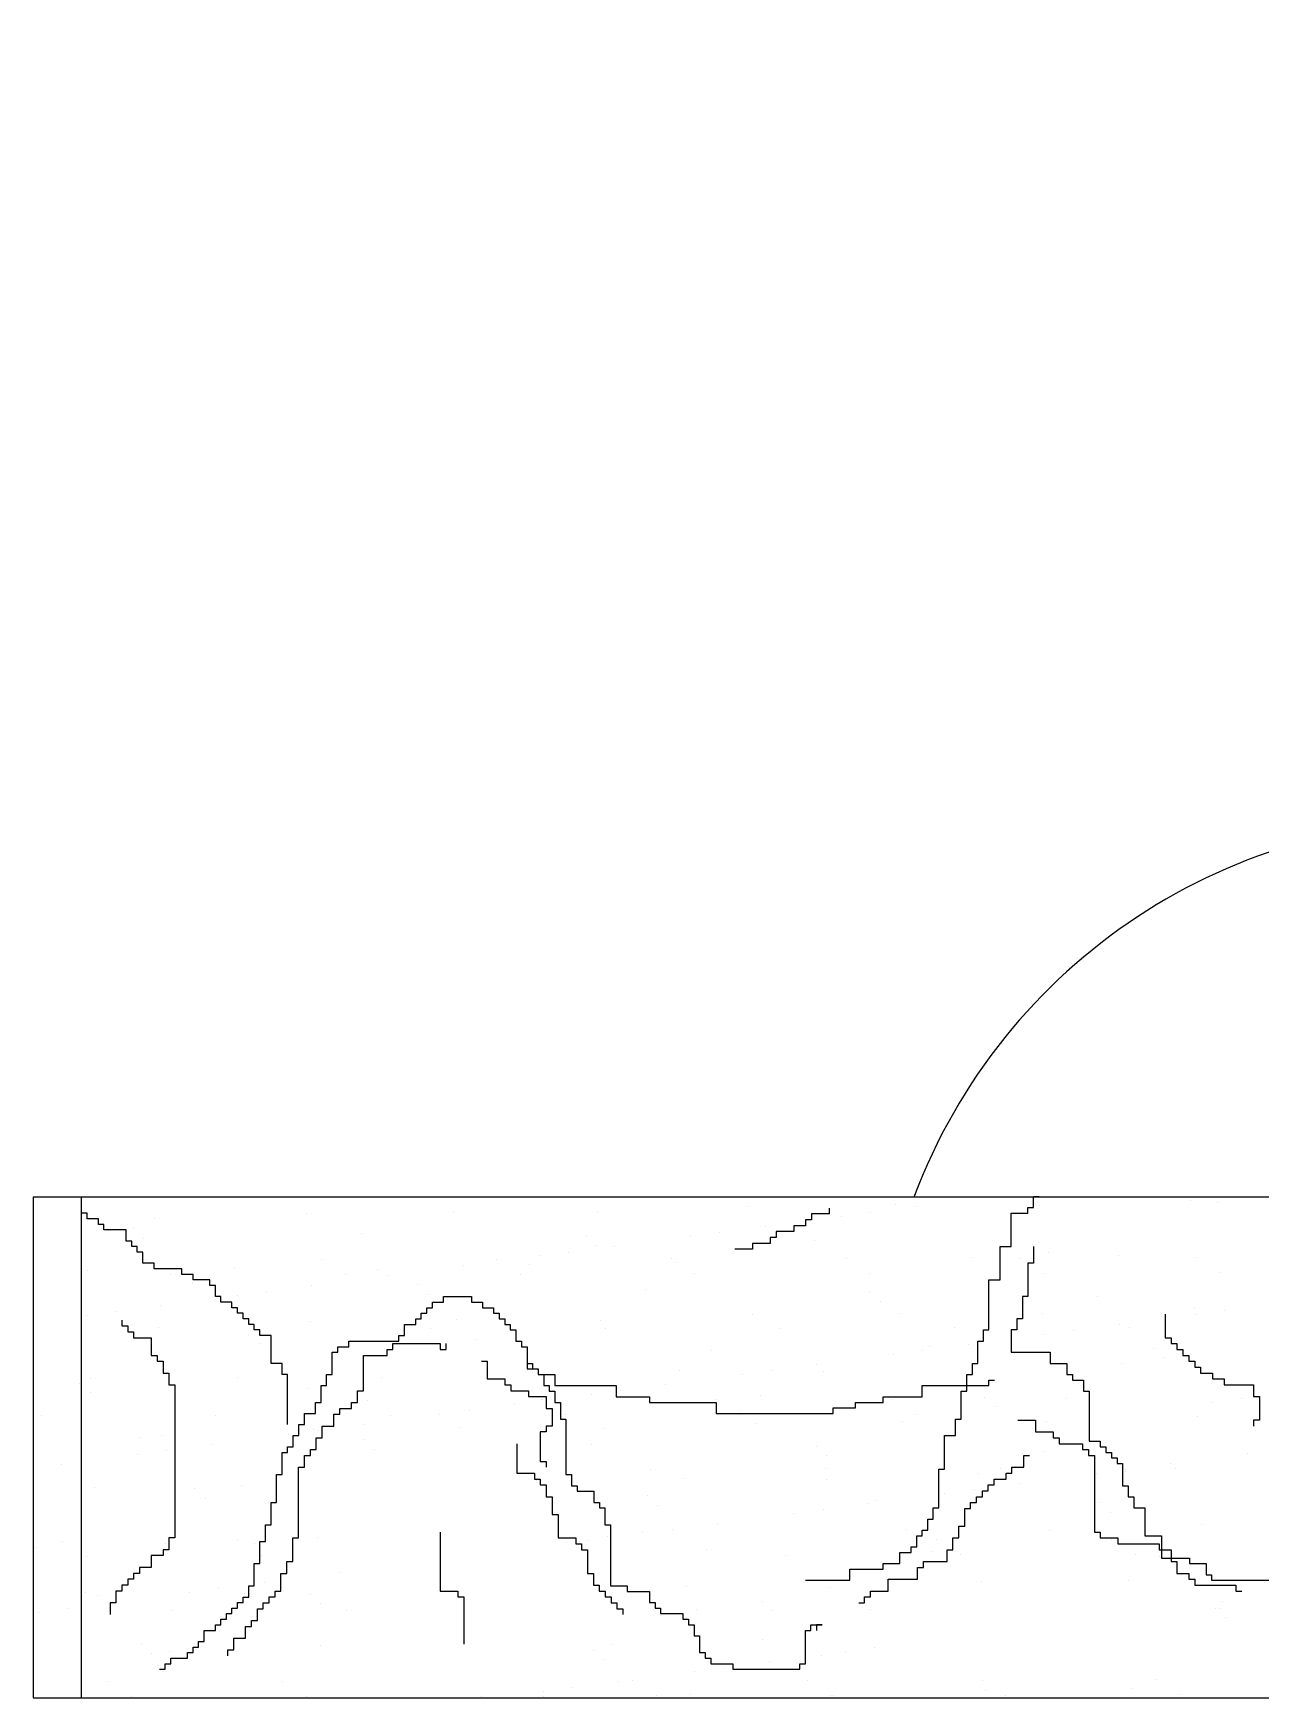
# Model space of a CAD drawing. Extents: x 874 to 1321, y 1756 to 2665.
# Drawn here: x 874 to 1005.2, y 1756.4 to 1934.3 of the extents above; entities that cross this region are included whole.
import ezdxf

# ---------------------------------------------------------------- set-up
doc = ezdxf.new("R2010")
doc.units = 0
doc.header["$LTSCALE"] = 10
doc.header["$MEASUREMENT"] = 0
for name, color, linetype in [('3', 3, 'CONTINUOUS'), ('4', 4, 'CONTINUOUS'), ('7', 7, 'CONTINUOUS'), ('BH', 3, 'CONTINUOUS')]:
    doc.layers.add(name, color=color, linetype=linetype)

msp = doc.modelspace()

# ---------------------------------------------------------------- linework, layer by layer
at = {"layer": '3'}
for p, q in [((959.09, 1808.08), (957.2, 1808.08)), ((957.2, 1808.08), (957.2, 1807.45)), ((959.09, 1808.71), (959.09, 1808.08)), ((955.3, 1806.19), (953.41, 1806.19)), ((953.41, 1806.19), (953.41, 1805.56)), ((956.56, 1806.82), (955.3, 1806.82)), ((955.3, 1806.82), (955.3, 1806.19)), ((957.2, 1807.45), (956.56, 1807.45)), ((956.56, 1807.45), (956.56, 1806.82)), ((952.78, 1804.93), (950.89, 1804.93)), ((950.89, 1804.93), (950.89, 1804.3)), ((953.41, 1805.56), (952.78, 1805.56)), ((952.78, 1805.56), (952.78, 1804.93)), ((950.89, 1804.3), (949, 1804.3)), ((995, 1797.37), (995, 1794.85)), ((883.47, 1796.74), (883.47, 1796.11)), ((883.47, 1796.11), (884.1, 1796.11)), ((884.1, 1796.11), (884.1, 1795.48)), ((884.1, 1795.48), (884.73, 1795.48)), ((884.73, 1795.48), (884.73, 1794.85)), ((884.73, 1794.85), (886.62, 1794.85)), ((886.62, 1794.85), (886.62, 1792.96)), ((912.45, 1793.59), (912.45, 1794.22)), ((912.45, 1794.22), (917.5, 1794.22)), ((917.5, 1794.22), (917.5, 1793.59)), ((918.13, 1793.59), (918.13, 1794.22)), ((995, 1794.85), (995.63, 1794.85)), ((995.63, 1794.85), (995.63, 1794.22)), ((995.63, 1794.22), (996.26, 1794.22)), ((996.26, 1794.22), (996.26, 1793.59)), ((886.62, 1792.96), (887.25, 1792.96)), ((887.25, 1792.96), (887.25, 1792.33)), ((887.25, 1792.33), (887.88, 1792.33)), ((887.88, 1792.33), (887.88, 1791.07)), ((909.3, 1789.18), (909.3, 1792.96)), ((909.3, 1792.96), (911.82, 1792.96)), ((911.82, 1792.96), (911.82, 1793.59)), ((911.82, 1793.59), (912.45, 1793.59)), ((917.5, 1793.59), (918.13, 1793.59)), ((921.91, 1792.33), (922.54, 1792.33)), ((922.54, 1792.33), (922.54, 1790.44)), ((996.26, 1793.59), (996.89, 1793.59)), ((996.89, 1793.59), (996.89, 1792.96)), ((996.89, 1792.96), (997.52, 1792.96)), ((997.52, 1792.96), (997.52, 1792.33)), ((997.52, 1792.33), (998.16, 1792.33)), ((998.16, 1792.33), (998.16, 1791.7)), ((887.88, 1791.07), (888.51, 1791.07)), ((888.51, 1791.07), (888.51, 1789.81)), ((922.54, 1790.44), (924.43, 1790.44)), ((924.43, 1790.44), (924.43, 1789.81)), ((998.16, 1791.7), (998.79, 1791.7)), ((998.79, 1791.7), (998.79, 1791.07)), ((998.79, 1791.07), (1000.05, 1791.07)), ((1000.05, 1791.07), (1000.05, 1790.44)), ((1000.05, 1790.44), (1001.31, 1790.44)), ((1001.31, 1790.44), (1001.31, 1789.81)), ((888.51, 1789.81), (889.14, 1789.81)), ((889.14, 1789.81), (889.14, 1773.44)), ((908.67, 1787.92), (908.67, 1789.18)), ((908.67, 1789.18), (909.3, 1789.18)), ((924.43, 1789.81), (925.06, 1789.81)), ((925.06, 1789.81), (925.06, 1789.18)), ((925.06, 1789.18), (926.95, 1789.18)), ((926.95, 1789.18), (926.95, 1788.55)), ((926.95, 1788.55), (928.84, 1788.55)), ((928.84, 1788.55), (928.84, 1787.29)), ((1001.31, 1789.81), (1004.46, 1789.81)), ((1004.46, 1789.81), (1004.46, 1788.55)), ((1004.46, 1788.55), (1005.09, 1788.55)), ((1005.09, 1788.55), (1005.09, 1786.03)), ((906.15, 1785.4), (906.15, 1786.66)), ((906.15, 1786.66), (906.78, 1786.66)), ((906.78, 1786.66), (906.78, 1787.29)), ((906.78, 1787.29), (908.04, 1787.29)), ((908.04, 1787.29), (908.04, 1787.92)), ((908.04, 1787.92), (908.67, 1787.92)), ((928.84, 1787.29), (929.47, 1787.29)), ((929.47, 1787.29), (929.47, 1785.4)), ((904.89, 1784.15), (904.89, 1785.4)), ((904.89, 1785.4), (906.15, 1785.4)), ((929.47, 1785.4), (928.84, 1785.4)), ((928.84, 1785.4), (928.84, 1784.78)), ((979.25, 1786.03), (981.14, 1786.03)), ((981.14, 1786.03), (981.14, 1784.78)), ((1005.09, 1786.03), (1004.46, 1786.03)), ((1004.46, 1786.03), (1004.46, 1785.4)), ((904.26, 1782.89), (904.26, 1784.15)), ((904.26, 1784.15), (904.89, 1784.15)), ((925.69, 1783.52), (925.69, 1780.37)), ((928.84, 1784.78), (928.21, 1784.78)), ((928.21, 1784.78), (928.21, 1781.63)), ((981.14, 1784.78), (983.03, 1784.78)), ((983.03, 1784.78), (983.03, 1784.15)), ((983.03, 1784.15), (983.66, 1784.15)), ((983.66, 1784.15), (983.66, 1783.52)), ((983.66, 1783.52), (986.18, 1783.52)), ((986.18, 1783.52), (986.18, 1782.89)), ((903, 1781), (903, 1782.26)), ((903, 1782.26), (903.63, 1782.26)), ((903.63, 1782.26), (903.63, 1782.89)), ((903.63, 1782.89), (904.26, 1782.89)), ((928.21, 1781.63), (928.84, 1781.63)), ((928.84, 1781.63), (928.84, 1781)), ((979.88, 1781), (979.88, 1782.26)), ((979.88, 1782.26), (980.51, 1782.26)), ((986.18, 1782.89), (986.81, 1782.89)), ((986.81, 1782.89), (986.81, 1782.26)), ((986.81, 1782.26), (987.44, 1782.26)), ((987.44, 1782.26), (987.44, 1774.07)), ((902.37, 1773.44), (902.37, 1781)), ((902.37, 1781), (903, 1781)), ((925.69, 1780.37), (927.58, 1780.37)), ((927.58, 1780.37), (927.58, 1779.74)), ((927.58, 1779.74), (928.21, 1779.74)), ((928.21, 1779.74), (928.21, 1779.11)), ((976.73, 1779.11), (976.73, 1779.74)), ((976.73, 1779.74), (977.99, 1779.74)), ((977.99, 1779.74), (977.99, 1780.37)), ((977.99, 1780.37), (978.62, 1780.37)), ((978.62, 1780.37), (978.62, 1781)), ((978.62, 1781), (979.88, 1781)), ((928.21, 1779.11), (928.84, 1779.11)), ((928.84, 1779.11), (928.84, 1777.85)), ((928.84, 1777.85), (929.47, 1777.85)), ((929.47, 1777.85), (929.47, 1775.96)), ((974.84, 1777.22), (974.84, 1777.85)), ((974.84, 1777.85), (975.47, 1777.85)), ((975.47, 1777.85), (975.47, 1778.48)), ((975.47, 1778.48), (976.1, 1778.48)), ((976.1, 1778.48), (976.1, 1779.11)), ((976.1, 1779.11), (976.73, 1779.11)), ((929.47, 1775.96), (930.1, 1775.96)), ((930.1, 1775.96), (930.1, 1773.44)), ((973.58, 1774.7), (973.58, 1776.59)), ((973.58, 1776.59), (974.21, 1776.59)), ((974.21, 1776.59), (974.21, 1777.22)), ((974.21, 1777.22), (974.84, 1777.22)), ((972.95, 1773.44), (972.95, 1774.7)), ((972.95, 1774.7), (973.58, 1774.7)), ((889.14, 1773.44), (888.51, 1773.44)), ((888.51, 1773.44), (888.51, 1772.18)), ((901.74, 1770.92), (901.74, 1773.44)), ((901.74, 1773.44), (902.37, 1773.44)), ((917.5, 1774.07), (917.5, 1767.77)), ((930.1, 1773.44), (931.99, 1773.44)), ((931.99, 1773.44), (931.99, 1772.81)), ((931.99, 1772.81), (932.62, 1772.81)), ((932.62, 1772.81), (932.62, 1772.18)), ((972.32, 1772.18), (972.32, 1773.44)), ((972.32, 1773.44), (972.95, 1773.44)), ((987.44, 1774.07), (988.07, 1774.07)), ((988.07, 1774.07), (988.07, 1773.44)), ((988.07, 1773.44), (989.96, 1773.44)), ((989.96, 1773.44), (989.96, 1772.81)), ((989.96, 1772.81), (994.37, 1772.81)), ((994.37, 1772.81), (994.37, 1772.18)), ((887.88, 1771.55), (886.62, 1771.55)), ((886.62, 1771.55), (886.62, 1770.29)), ((888.51, 1772.18), (887.88, 1772.18)), ((887.88, 1772.18), (887.88, 1771.55)), ((901.11, 1769.66), (901.11, 1770.92)), ((901.11, 1770.92), (901.74, 1770.92)), ((932.62, 1772.18), (933.25, 1772.18)), ((933.25, 1772.18), (933.25, 1769.66)), ((969.17, 1770.29), (969.17, 1770.92)), ((969.17, 1770.92), (971.69, 1770.92)), ((971.69, 1770.92), (971.69, 1772.18)), ((971.69, 1772.18), (972.32, 1772.18)), ((994.37, 1772.18), (995.63, 1772.18)), ((995.63, 1772.18), (995.63, 1770.92)), ((995.63, 1770.92), (996.26, 1770.92)), ((996.26, 1770.92), (996.26, 1769.66)), ((884.73, 1769.03), (884.1, 1769.03)), ((884.1, 1769.03), (884.1, 1768.4)), ((885.36, 1769.66), (884.73, 1769.66)), ((884.73, 1769.66), (884.73, 1769.03)), ((886.62, 1770.29), (885.36, 1770.29)), ((885.36, 1770.29), (885.36, 1769.66)), ((900.48, 1767.77), (900.48, 1769.66)), ((900.48, 1769.66), (901.11, 1769.66)), ((933.25, 1769.66), (933.88, 1769.66)), ((933.88, 1769.66), (933.88, 1768.4)), ((965.39, 1767.77), (965.39, 1769.03)), ((965.39, 1769.03), (968.54, 1769.03)), ((968.54, 1769.03), (968.54, 1770.29)), ((968.54, 1770.29), (969.17, 1770.29)), ((996.26, 1769.66), (997.52, 1769.66)), ((997.52, 1769.66), (997.52, 1769.03)), ((997.52, 1769.03), (998.16, 1769.03)), ((998.16, 1769.03), (998.16, 1768.4)), ((883.47, 1767.77), (882.84, 1767.77)), ((882.84, 1767.77), (882.84, 1766.51)), ((884.1, 1768.4), (883.47, 1768.4)), ((883.47, 1768.4), (883.47, 1767.77)), ((899.22, 1766.51), (899.22, 1767.14)), ((899.22, 1767.14), (899.85, 1767.14)), ((899.85, 1767.14), (899.85, 1767.77)), ((899.85, 1767.77), (900.48, 1767.77)), ((917.5, 1767.77), (919.39, 1767.77)), ((919.39, 1767.77), (919.39, 1767.14)), ((919.39, 1767.14), (920.02, 1767.14)), ((920.02, 1767.14), (920.02, 1762.1)), ((933.88, 1768.4), (934.51, 1768.4)), ((934.51, 1768.4), (934.51, 1767.77)), ((934.51, 1767.77), (935.14, 1767.77)), ((935.14, 1767.77), (935.14, 1767.14)), ((935.14, 1767.14), (935.77, 1767.14)), ((935.77, 1767.14), (935.77, 1766.51)), ((962.87, 1766.51), (962.87, 1767.14)), ((962.87, 1767.14), (963.5, 1767.14)), ((963.5, 1767.14), (963.5, 1767.77)), ((963.5, 1767.77), (965.39, 1767.77)), ((998.16, 1768.4), (1002.57, 1768.4)), ((1002.57, 1768.4), (1002.57, 1767.77)), ((1002.57, 1767.77), (1003.2, 1767.77)), ((882.84, 1766.51), (882.21, 1766.51)), ((882.21, 1766.51), (882.21, 1765.25)), ((897.96, 1764.62), (897.96, 1765.88)), ((897.96, 1765.88), (898.59, 1765.88)), ((898.59, 1765.88), (898.59, 1766.51)), ((898.59, 1766.51), (899.22, 1766.51)), ((935.77, 1766.51), (936.4, 1766.51)), ((936.4, 1766.51), (936.4, 1765.88)), ((936.4, 1765.88), (937.03, 1765.88)), ((937.03, 1765.88), (937.03, 1765.25)), ((962.24, 1766.51), (962.87, 1766.51)), ((896.7, 1762.73), (896.7, 1763.99)), ((896.7, 1763.99), (897.33, 1763.99)), ((897.33, 1763.99), (897.33, 1764.62)), ((897.33, 1764.62), (897.96, 1764.62)), ((895.44, 1761.47), (895.44, 1762.73)), ((895.44, 1762.73), (896.7, 1762.73)), ((894.81, 1760.84), (894.81, 1761.47)), ((894.81, 1761.47), (895.44, 1761.47))]:
    msp.add_line(p, q, dxfattribs=at)
at = {"layer": '4'}
msp.add_lwpolyline([(1028.98, 2200.02), (1028.98, 1850.03, 0.325191), (968.14, 1809.87, 0.325191)], format="xyb", dxfattribs=at)
msp.add_lwpolyline([(874.01, 1809.87), (874.01, 1756.36), (1321.3, 1756.36), (1321.3, 1809.87)], close=True, dxfattribs=at)
at = {"layer": '7'}
for p, q in [((980.93, 1808.76), (980.93, 1809.95)), ((980.93, 1809.95), (981.53, 1809.95)), ((879.18, 1808.16), (879.18, 1808.76)), ((879.78, 1808.16), (879.18, 1808.16)), ((879.78, 1807.57), (879.78, 1808.16)), ((903.21, 1808.14), (903.21, 1808.14)), ((918.92, 1808.34), (918.92, 1808.34)), ((934.27, 1808.27), (934.27, 1808.27)), ((950.47, 1808.85), (950.47, 1808.85)), ((963.52, 1808.26), (963.52, 1808.26)), ((966.18, 1809.05), (966.18, 1809.05)), ((968.4, 1808.9), (968.4, 1808.9)), ((978.55, 1804.6), (978.55, 1808.16)), ((978.55, 1808.16), (980.34, 1808.16)), ((980.34, 1808.16), (980.34, 1808.76)), ((980.34, 1808.76), (980.93, 1808.76)), ((981.53, 1808.98), (981.53, 1808.98)), ((997.73, 1809.56), (997.73, 1809.56)), ((1000.62, 1809.27), (1000.62, 1809.27)), ((880.97, 1807.57), (879.78, 1807.57)), ((880.97, 1806.97), (880.97, 1807.57)), ((881.56, 1806.97), (880.97, 1806.97)), ((881.56, 1806.38), (881.56, 1806.97)), ((883.94, 1806.38), (881.56, 1806.38)), ((883.94, 1805.19), (883.94, 1806.38)), ((884.73, 1806.5), (884.73, 1806.5)), ((887.01, 1807.56), (887.01, 1807.56)), ((952.25, 1806.78), (952.25, 1806.78)), ((960.4, 1807.85), (960.4, 1807.85)), ((884.54, 1805.19), (883.94, 1805.19)), ((884.54, 1804.6), (884.54, 1805.19)), ((885.13, 1804.6), (884.54, 1804.6)), ((885.13, 1804), (885.13, 1804.6)), ((885.84, 1805.48), (885.84, 1805.48)), ((909.1, 1805.97), (909.1, 1805.97)), ((933.11, 1805.76), (933.11, 1805.76)), ((934.21, 1804.75), (934.21, 1804.75)), ((936.1, 1804.65), (936.1, 1804.65)), ((944.25, 1805.72), (944.25, 1805.72)), ((947.37, 1806.14), (947.37, 1806.14)), ((957.47, 1805.23), (957.47, 1805.23)), ((977.36, 1801.03), (977.36, 1804.6)), ((977.36, 1804.6), (978.55, 1804.6)), ((980.93, 1804.6), (980.93, 1802.81)), ((981.48, 1805.02), (981.48, 1805.02)), ((885.73, 1804), (885.13, 1804)), ((885.73, 1802.81), (885.73, 1804)), ((886.92, 1802.81), (885.73, 1802.81)), ((886.16, 1803.18), (886.16, 1803.18)), ((886.92, 1802.22), (886.92, 1802.81)), ((904.84, 1803.22), (904.84, 1803.22)), ((923.53, 1803.25), (923.53, 1803.25)), ((927.03, 1802.71), (927.03, 1802.71)), ((928.1, 1803.6), (928.1, 1803.6)), ((931.22, 1804.01), (931.22, 1804.01)), ((942.21, 1803.29), (942.21, 1803.29)), ((942.74, 1802.91), (942.74, 1802.91)), ((960.9, 1803.32), (960.9, 1803.32)), ((974.29, 1803.42), (974.29, 1803.42)), ((979.58, 1803.35), (979.58, 1803.35)), ((980.93, 1802.81), (980.34, 1802.81)), ((980.34, 1802.81), (980.34, 1799.24)), ((982.58, 1804.01), (982.58, 1804.01)), ((990, 1803.63), (990, 1803.63)), ((998.27, 1803.39), (998.27, 1803.39)), ((879.77, 1802), (879.77, 1802)), ((889.9, 1802.22), (886.92, 1802.22)), ((888.69, 1801.57), (888.69, 1801.57)), ((889.9, 1801.62), (889.9, 1802.22)), ((891.09, 1801.62), (889.9, 1801.62)), ((891.09, 1801.03), (891.09, 1801.62)), ((892.87, 1801.03), (891.09, 1801.03)), ((892.87, 1800.43), (892.87, 1801.03)), ((895.48, 1802.2), (895.48, 1802.2)), ((907.37, 1801.61), (907.37, 1801.61)), ((910.83, 1802.13), (910.83, 1802.13)), ((911.95, 1801.47), (911.95, 1801.47)), ((919.95, 1802.52), (919.95, 1802.52)), ((926.06, 1801.64), (926.06, 1801.64)), ((944.74, 1801.67), (944.74, 1801.67)), ((963.43, 1801.71), (963.43, 1801.71)), ((976.17, 1795.68), (976.17, 1801.03)), ((976.17, 1801.03), (977.36, 1801.03)), ((982.11, 1801.74), (982.11, 1801.74)), ((1000.8, 1801.78), (1000.8, 1801.78)), ((891.06, 1800.7), (891.06, 1800.7)), ((893.47, 1800.43), (892.87, 1800.43)), ((893.47, 1799.24), (893.47, 1800.43)), ((894.06, 1799.24), (893.47, 1799.24)), ((894.06, 1798.65), (894.06, 1799.24)), ((895.8, 1799.35), (895.8, 1799.35)), ((898.92, 1799.76), (898.92, 1799.76)), ((903.8, 1800.4), (903.8, 1800.4)), ((915.07, 1800.49), (915.07, 1800.49)), ((916.17, 1799.48), (916.17, 1799.48)), ((917.86, 1798.65), (917.86, 1799.24)), ((917.86, 1799.24), (920.84, 1799.24)), ((920.84, 1799.24), (920.84, 1798.65)), ((939.43, 1799.96), (939.43, 1799.96)), ((963.44, 1799.76), (963.44, 1799.76)), ((980.34, 1799.24), (979.74, 1799.24)), ((979.74, 1799.24), (979.74, 1796.86)), ((987.8, 1799.23), (987.8, 1799.23)), ((882.77, 1797.63), (882.77, 1797.63)), ((887.65, 1798.27), (887.65, 1798.27)), ((895.25, 1798.65), (894.06, 1798.65)), ((895.25, 1798.05), (895.25, 1798.65)), ((895.85, 1798.05), (895.25, 1798.05)), ((895.85, 1797.46), (895.85, 1798.05)), ((896.44, 1797.46), (895.85, 1797.46)), ((896.44, 1796.86), (896.44, 1797.46)), ((915.48, 1796.86), (915.48, 1797.46)), ((915.48, 1797.46), (916.08, 1797.46)), ((916.08, 1797.46), (916.08, 1798.05)), ((916.08, 1798.05), (916.67, 1798.05)), ((916.67, 1798.05), (916.67, 1798.65)), ((916.67, 1798.65), (917.86, 1798.65)), ((920.84, 1798.65), (922.03, 1798.65)), ((922.03, 1798.65), (922.03, 1798.05)), ((922.03, 1798.05), (923.22, 1798.05)), ((923.22, 1798.05), (923.22, 1797.46)), ((923.22, 1797.46), (923.81, 1797.46)), ((923.81, 1797.46), (923.81, 1796.86)), ((950.85, 1797.29), (950.85, 1797.29)), ((964.55, 1798.74), (964.55, 1798.74)), ((966.56, 1797.49), (966.56, 1797.49)), ((981.9, 1797.42), (981.9, 1797.42)), ((998.11, 1798), (998.11, 1798)), ((998.23, 1797.3), (998.23, 1797.3)), ((1001.36, 1797.71), (1001.36, 1797.71)), ((879.11, 1795.73), (879.11, 1795.73)), ((879.65, 1797.22), (879.65, 1797.22)), ((887.39, 1795.99), (887.39, 1795.99)), ((897.04, 1796.86), (896.44, 1796.86)), ((897.04, 1796.27), (897.04, 1796.86)), ((897.63, 1796.27), (897.04, 1796.27)), ((897.63, 1795.68), (897.63, 1796.27)), ((898.23, 1795.68), (897.63, 1795.68)), ((897.8, 1795.77), (897.8, 1795.77)), ((898.23, 1795.08), (898.23, 1795.68)), ((903.59, 1796.58), (903.59, 1796.58)), ((913.7, 1795.08), (913.7, 1796.27)), ((913.7, 1796.27), (914.89, 1796.27)), ((914.89, 1796.27), (914.89, 1796.86)), ((914.89, 1796.86), (915.48, 1796.86)), ((916.48, 1795.8), (916.48, 1795.8)), ((919.3, 1796.78), (919.3, 1796.78)), ((923.81, 1796.86), (924.41, 1796.86)), ((924.41, 1796.86), (924.41, 1796.27)), ((924.41, 1796.27), (925, 1796.27)), ((925, 1796.27), (925, 1795.68)), ((925, 1795.68), (925.6, 1795.68)), ((925.6, 1795.68), (925.6, 1794.49)), ((934.64, 1796.71), (934.64, 1796.71)), ((935.17, 1795.84), (935.17, 1795.84)), ((953.85, 1795.87), (953.85, 1795.87)), ((972.53, 1795.9), (972.53, 1795.9)), ((975.58, 1794.49), (975.58, 1795.68)), ((975.58, 1795.68), (976.17, 1795.68)), ((979.15, 1795.68), (978.55, 1795.68)), ((978.55, 1795.68), (978.55, 1793.3)), ((979.74, 1796.86), (979.15, 1796.86)), ((979.15, 1796.86), (979.15, 1795.68)), ((985.21, 1795.58), (985.21, 1795.58)), ((990.08, 1796.22), (990.08, 1796.22)), ((991.22, 1795.94), (991.22, 1795.94)), ((897.03, 1795.23), (897.03, 1795.23)), ((898.14, 1794.21), (898.14, 1794.21)), ((899.42, 1795.08), (898.23, 1795.08)), ((899.42, 1792.11), (899.42, 1795.08)), ((906.56, 1793.3), (906.56, 1793.89)), ((906.56, 1793.89), (907.75, 1793.89)), ((907.75, 1793.89), (907.75, 1794.49)), ((907.75, 1794.49), (913.1, 1794.49)), ((913.1, 1794.49), (913.1, 1795.08)), ((913.1, 1795.08), (913.7, 1795.08)), ((921.39, 1794.7), (921.39, 1794.7)), ((925.6, 1794.49), (926.19, 1794.49)), ((926.19, 1794.49), (926.19, 1793.89)), ((926.19, 1793.89), (926.79, 1793.89)), ((926.79, 1793.89), (926.79, 1791.51)), ((969.77, 1793.96), (969.77, 1793.96)), ((973.93, 1794.1), (973.93, 1794.1)), ((974.98, 1792.11), (974.98, 1794.49)), ((974.98, 1794.49), (975.58, 1794.49)), ((982.08, 1795.17), (982.08, 1795.17)), ((993.77, 1793.75), (993.77, 1793.75)), ((900.61, 1792.11), (899.42, 1792.11)), ((900.61, 1790.92), (900.61, 1792.11)), ((905.96, 1790.92), (905.96, 1793.3)), ((905.96, 1793.3), (906.56, 1793.3)), ((926.79, 1793.3), (926.79, 1792.11)), ((926.79, 1792.11), (927.38, 1792.11)), ((927.38, 1792.11), (927.38, 1791.51)), ((946.51, 1793.48), (946.51, 1793.48)), ((957.78, 1791.97), (957.78, 1791.97)), ((965.93, 1793.04), (965.93, 1793.04)), ((969.05, 1793.45), (969.05, 1793.45)), ((974.39, 1790.92), (974.39, 1792.11)), ((974.39, 1792.11), (974.98, 1792.11)), ((978.55, 1793.3), (982.72, 1793.3)), ((982.72, 1793.3), (982.72, 1792.11)), ((982.72, 1792.11), (984.5, 1792.11)), ((984.5, 1792.11), (984.5, 1790.92)), ((990.37, 1792.06), (990.37, 1792.06)), ((994.88, 1792.74), (994.88, 1792.74)), ((880.15, 1790.44), (880.15, 1790.44)), ((895.86, 1790.64), (895.86, 1790.64)), ((901.2, 1790.92), (900.61, 1790.92)), ((901.2, 1785.57), (901.2, 1790.92)), ((905.37, 1789.73), (905.37, 1790.92)), ((905.37, 1790.92), (905.96, 1790.92)), ((911.2, 1790.57), (911.2, 1790.57)), ((926.79, 1791.51), (927.98, 1791.51)), ((927.38, 1791.51), (927.98, 1791.51)), ((927.41, 1791.15), (927.41, 1791.15)), ((927.98, 1791.51), (927.98, 1790.92)), ((927.98, 1791.51), (927.98, 1790.92)), ((927.98, 1790.92), (928.57, 1790.92)), ((927.98, 1790.92), (929.76, 1790.92)), ((928.57, 1790.92), (928.57, 1789.73)), ((929.76, 1790.92), (929.76, 1789.73)), ((943.11, 1791.35), (943.11, 1791.35)), ((949.78, 1790.92), (949.78, 1790.92)), ((952.9, 1791.33), (952.9, 1791.33)), ((958.46, 1791.28), (958.46, 1791.28)), ((973.79, 1789.13), (973.79, 1790.92)), ((973.79, 1790.92), (974.39, 1790.92)), ((974.67, 1791.86), (974.67, 1791.86)), ((976.17, 1789.73), (976.17, 1790.32)), ((976.17, 1790.32), (976.77, 1790.32)), ((984.5, 1790.92), (985.1, 1790.92)), ((985.1, 1790.92), (985.1, 1790.32)), ((985.1, 1790.32), (986.29, 1790.32)), ((986.29, 1790.32), (986.29, 1789.13)), ((878.99, 1789.96), (878.99, 1789.96)), ((880.1, 1788.95), (880.1, 1788.95)), ((903.36, 1789.43), (903.36, 1789.43)), ((904.77, 1787.94), (904.77, 1789.73)), ((904.77, 1789.73), (905.37, 1789.73)), ((927.37, 1789.22), (927.37, 1789.22)), ((928.57, 1789.73), (929.17, 1789.73)), ((929.17, 1789.73), (929.17, 1789.13)), ((929.17, 1789.13), (929.76, 1789.13)), ((929.76, 1789.73), (936.31, 1789.73)), ((929.76, 1789.13), (929.76, 1787.94)), ((933.63, 1788.79), (933.63, 1788.79)), ((936.31, 1789.73), (936.31, 1788.54)), ((936.31, 1788.54), (939.88, 1788.54)), ((936.75, 1789.2), (936.75, 1789.2)), ((939.88, 1788.54), (939.88, 1787.94)), ((941.63, 1789.84), (941.63, 1789.84)), ((951.73, 1788.69), (951.73, 1788.69)), ((964.87, 1787.94), (964.87, 1788.54)), ((964.87, 1788.54), (969.03, 1788.54)), ((969.03, 1788.54), (969.03, 1789.73)), ((969.03, 1789.73), (976.17, 1789.73)), ((973.2, 1786.16), (973.2, 1789.13)), ((973.2, 1789.13), (973.79, 1789.13)), ((975.74, 1788.49), (975.74, 1788.49)), ((986.29, 1789.13), (986.88, 1789.13)), ((986.88, 1789.13), (986.88, 1783.78)), ((1003.11, 1788.36), (1003.11, 1788.36)), ((902.99, 1785.57), (902.99, 1786.76)), ((902.99, 1786.76), (904.18, 1786.76)), ((904.18, 1786.76), (904.18, 1787.94)), ((904.18, 1787.94), (904.77, 1787.94)), ((909.69, 1788.19), (909.69, 1788.19)), ((912.22, 1786.58), (912.22, 1786.58)), ((917.48, 1786.66), (917.48, 1786.66)), ((920.6, 1787.08), (920.6, 1787.08)), ((925.48, 1787.72), (925.48, 1787.72)), ((928.37, 1788.23), (928.37, 1788.23)), ((928.47, 1788.21), (928.47, 1788.21)), ((929.76, 1787.94), (930.36, 1787.94)), ((930.36, 1787.94), (930.36, 1786.16)), ((930.9, 1786.62), (930.9, 1786.62)), ((939.88, 1787.94), (947.02, 1787.94)), ((947.02, 1787.94), (947.02, 1786.76)), ((947.02, 1786.76), (959.51, 1786.76)), ((947.06, 1788.26), (947.06, 1788.26)), ((949.59, 1786.65), (949.59, 1786.65)), ((959.51, 1786.76), (959.51, 1787.35)), ((959.51, 1787.35), (961.89, 1787.35)), ((961.89, 1787.35), (961.89, 1787.94)), ((961.89, 1787.94), (964.87, 1787.94)), ((965.74, 1788.29), (965.74, 1788.29)), ((968.27, 1786.68), (968.27, 1786.68)), ((976.84, 1787.47), (976.84, 1787.47)), ((984.43, 1788.33), (984.43, 1788.33)), ((986.96, 1786.72), (986.96, 1786.72)), ((1000.1, 1787.96), (1000.1, 1787.96)), ((874.85, 1786.51), (874.85, 1786.51)), ((893.53, 1786.55), (893.53, 1786.55)), ((902.39, 1784.38), (902.39, 1785.57)), ((902.39, 1785.57), (902.99, 1785.57)), ((903.97, 1785.02), (903.97, 1785.02)), ((904.45, 1784.95), (904.45, 1784.95)), ((909.33, 1785.59), (909.33, 1785.59)), ((919.67, 1785.22), (919.67, 1785.22)), ((930.36, 1786.16), (930.95, 1786.16)), ((930.95, 1786.16), (930.95, 1780.21)), ((935.02, 1785.14), (935.02, 1785.14)), ((951.23, 1785.73), (951.23, 1785.73)), ((966.93, 1785.93), (966.93, 1785.93)), ((972.6, 1784.38), (972.6, 1786.16)), ((972.6, 1786.16), (973.2, 1786.16)), ((982.28, 1785.85), (982.28, 1785.85)), ((998.49, 1786.44), (998.49, 1786.44)), ((885.32, 1784.16), (885.32, 1784.16)), ((887.76, 1784.43), (887.76, 1784.43)), ((893.18, 1783.47), (893.18, 1783.47)), ((901.2, 1782.59), (901.2, 1783.19)), ((901.2, 1783.19), (901.8, 1783.19)), ((901.33, 1784.54), (901.33, 1784.54)), ((901.8, 1783.19), (901.8, 1784.38)), ((901.8, 1784.38), (902.39, 1784.38)), ((909.33, 1783.96), (909.33, 1783.96)), ((933.69, 1783.43), (933.69, 1783.43)), ((957.7, 1783.22), (957.7, 1783.22)), ((971.41, 1780.81), (971.41, 1784.38)), ((971.41, 1784.38), (972.6, 1784.38)), ((986.88, 1783.78), (988.07, 1783.78)), ((988.07, 1783.78), (988.07, 1783.19)), ((988.07, 1783.19), (988.67, 1783.19)), ((988.67, 1783.19), (988.67, 1782.59)), ((877.03, 1781.34), (877.03, 1781.34)), ((885.18, 1782.41), (885.18, 1782.41)), ((888.3, 1782.82), (888.3, 1782.82)), ((900.61, 1780.21), (900.61, 1782.59)), ((900.61, 1782.59), (901.2, 1782.59)), ((910.44, 1782.94), (910.44, 1782.94)), ((958.81, 1782.21), (958.81, 1782.21)), ((982.06, 1782.69), (982.06, 1782.69)), ((988.67, 1782.59), (989.26, 1782.59)), ((989.26, 1782.59), (989.26, 1782)), ((989.26, 1782), (989.86, 1782)), ((989.86, 1782), (989.86, 1781.4)), ((989.86, 1781.4), (990.45, 1781.4)), ((990.45, 1781.4), (990.45, 1779.03)), ((995.62, 1781.42), (995.62, 1781.42)), ((1003.77, 1782.49), (1003.77, 1782.49)), ((900.01, 1777.24), (900.01, 1780.21)), ((900.01, 1780.21), (900.61, 1780.21)), ((902.64, 1780.74), (902.64, 1780.74)), ((927.79, 1779.59), (927.79, 1779.59)), ((930.95, 1780.21), (931.55, 1780.21)), ((931.55, 1780.21), (931.55, 1779.03)), ((940.01, 1780.81), (940.01, 1780.81)), ((943.49, 1779.79), (943.49, 1779.79)), ((958.7, 1780.85), (958.7, 1780.85)), ((958.84, 1779.72), (958.84, 1779.72)), ((970.82, 1776.65), (970.82, 1780.81)), ((970.82, 1780.81), (971.41, 1780.81)), ((975.05, 1780.3), (975.05, 1780.3)), ((977.38, 1780.88), (977.38, 1780.88)), ((987.61, 1780.36), (987.61, 1780.36)), ((990.74, 1780.77), (990.74, 1780.77)), ((990.75, 1780.5), (990.75, 1780.5)), ((996.07, 1780.91), (996.07, 1780.91)), ((880.53, 1778.88), (880.53, 1778.88)), ((891.29, 1778.69), (891.29, 1778.69)), ((892.4, 1777.68), (892.4, 1777.68)), ((896.23, 1779.08), (896.23, 1779.08)), ((931.55, 1779.03), (932.14, 1779.03)), ((932.14, 1779.03), (932.14, 1778.43)), ((932.14, 1778.43), (933.93, 1778.43)), ((933.93, 1778.43), (933.93, 1777.24)), ((939.66, 1777.96), (939.66, 1777.96)), ((971.46, 1778.24), (971.46, 1778.24)), ((974.59, 1778.65), (974.59, 1778.65)), ((979.46, 1779.29), (979.46, 1779.29)), ((990.45, 1779.03), (991.05, 1779.03)), ((991.05, 1779.03), (991.05, 1777.84)), ((991.05, 1777.84), (991.64, 1777.84)), ((991.64, 1777.84), (991.64, 1776.65)), ((899.42, 1774.86), (899.42, 1777.24)), ((899.42, 1777.24), (900.01, 1777.24)), ((933.93, 1777.24), (934.52, 1777.24)), ((934.52, 1777.24), (934.52, 1776.65)), ((934.52, 1776.65), (935.12, 1776.65)), ((935.12, 1776.65), (935.12, 1774.86)), ((940.77, 1776.94), (940.77, 1776.94)), ((955.31, 1776.11), (955.31, 1776.11)), ((958.44, 1776.52), (958.44, 1776.52)), ((963.31, 1777.16), (963.31, 1777.16)), ((964.03, 1777.42), (964.03, 1777.42)), ((970.22, 1775.46), (970.22, 1776.65)), ((970.22, 1776.65), (970.82, 1776.65)), ((988.04, 1777.22), (988.04, 1777.22)), ((989.14, 1776.21), (989.14, 1776.21)), ((991.64, 1776.65), (992.83, 1776.65)), ((992.83, 1776.65), (992.83, 1773.67)), ((898.82, 1773.08), (898.82, 1774.86)), ((898.82, 1774.86), (899.42, 1774.86)), ((935.12, 1774.86), (935.71, 1774.86)), ((935.71, 1774.86), (935.71, 1768.32)), ((942.29, 1774.4), (942.29, 1774.4)), ((947.16, 1775.04), (947.16, 1775.04)), ((967.31, 1774.37), (967.31, 1774.37)), ((969.03, 1773.67), (969.03, 1774.27)), ((969.03, 1774.27), (969.63, 1774.27)), ((969.63, 1774.27), (969.63, 1775.46)), ((969.63, 1775.46), (970.22, 1775.46)), ((982.66, 1774.29), (982.66, 1774.29)), ((998.87, 1774.88), (998.87, 1774.88)), ((874.36, 1772.41), (874.36, 1772.41)), ((877.16, 1773.1), (877.16, 1773.1)), ((888.14, 1772.87), (888.14, 1772.87)), ((895.85, 1773.13), (895.85, 1773.13)), ((897.62, 1772.9), (897.62, 1772.9)), ((898.23, 1770.7), (898.23, 1773.08)), ((898.23, 1773.08), (898.82, 1773.08)), ((904.35, 1773.46), (904.35, 1773.46)), ((931.01, 1772.91), (931.01, 1772.91)), ((933.22, 1773.2), (933.22, 1773.2)), ((935.4, 1773.58), (935.4, 1773.58)), ((939.16, 1773.98), (939.16, 1773.98)), ((967.84, 1771.89), (967.84, 1772.48)), ((967.84, 1772.48), (968.44, 1772.48)), ((968.44, 1772.48), (968.44, 1773.67)), ((968.44, 1773.67), (969.03, 1773.67)), ((970.59, 1773.27), (970.59, 1773.27)), ((989.27, 1773.3), (989.27, 1773.3)), ((992.83, 1773.67), (994.62, 1773.67)), ((994.62, 1773.67), (994.62, 1771.29)), ((879.69, 1771.49), (879.69, 1771.49)), ((897.63, 1768.32), (897.63, 1770.7)), ((897.63, 1770.7), (898.23, 1770.7)), ((898.38, 1771.52), (898.38, 1771.52)), ((935.75, 1771.59), (935.75, 1771.59)), ((945.99, 1772.16), (945.99, 1772.16)), ((954.43, 1771.62), (954.43, 1771.62)), ((964.87, 1770.11), (964.87, 1770.7)), ((964.87, 1770.7), (966.65, 1770.7)), ((966.65, 1770.7), (966.65, 1771.89)), ((966.65, 1771.89), (967.84, 1771.89)), ((970, 1771.95), (970, 1771.95)), ((971.1, 1770.94), (971.1, 1770.94)), ((973.12, 1771.66), (973.12, 1771.66)), ((991.8, 1771.69), (991.8, 1771.69)), ((994.36, 1771.42), (994.36, 1771.42)), ((994.62, 1771.29), (997.59, 1771.29)), ((997.59, 1771.29), (997.59, 1770.7)), ((997.59, 1770.7), (999.38, 1770.7)), ((999.38, 1770.7), (999.38, 1769.51)), ((906.86, 1769.73), (906.86, 1769.73)), ((956.54, 1768.92), (961.3, 1768.92)), ((961.3, 1768.92), (961.3, 1770.11)), ((961.3, 1770.11), (964.87, 1770.11)), ((991.13, 1768.94), (991.13, 1768.94)), ((999.38, 1769.51), (999.97, 1769.51)), ((999.97, 1769.51), (999.97, 1768.92)), ((999.97, 1768.92), (1012.47, 1768.92)), ((879.58, 1767.63), (879.58, 1767.63)), ((880.91, 1767.32), (880.91, 1767.32)), ((890.71, 1767.61), (890.71, 1767.61)), ((893.83, 1768.02), (893.83, 1768.02)), ((896.44, 1766.54), (896.44, 1767.13)), ((896.44, 1767.13), (897.04, 1767.13)), ((896.61, 1767.52), (896.61, 1767.52)), ((897.04, 1767.13), (897.04, 1768.32)), ((897.04, 1768.32), (897.63, 1768.32)), ((898.71, 1768.66), (898.71, 1768.66)), ((903.59, 1767.42), (903.59, 1767.42)), ((935.71, 1768.32), (937.5, 1768.32)), ((937.5, 1768.32), (937.5, 1767.73)), ((937.5, 1767.73), (939.88, 1767.73)), ((939.88, 1767.73), (939.88, 1766.54)), ((943.87, 1768.23), (943.87, 1768.23)), ((959.22, 1768.16), (959.22, 1768.16)), ((975.42, 1768.74), (975.42, 1768.74)), ((874.56, 1765.48), (874.56, 1765.48)), ((877.68, 1765.89), (877.68, 1765.89)), ((882.56, 1766.53), (882.56, 1766.53)), ((888.8, 1765.69), (888.8, 1765.69)), ((894.66, 1764.75), (894.66, 1765.35)), ((894.66, 1765.35), (895.25, 1765.35)), ((895.25, 1765.35), (895.25, 1765.94)), ((895.25, 1765.94), (895.85, 1765.94)), ((895.85, 1765.94), (895.85, 1766.54)), ((895.85, 1766.54), (896.44, 1766.54)), ((904.7, 1766.41), (904.7, 1766.41)), ((907.49, 1765.72), (907.49, 1765.72)), ((939.88, 1766.54), (940.47, 1766.54)), ((940.47, 1766.54), (940.47, 1765.94)), ((940.47, 1765.94), (941.07, 1765.94)), ((941.07, 1765.94), (941.07, 1765.35)), ((941.07, 1765.35), (943.45, 1765.35)), ((943.45, 1765.35), (943.45, 1764.75)), ((944.86, 1765.79), (944.86, 1765.79)), ((951.96, 1766.69), (951.96, 1766.69)), ((953.07, 1765.67), (953.07, 1765.67)), ((963.54, 1765.82), (963.54, 1765.82)), ((1000.33, 1765.95), (1000.33, 1765.95)), ((1000.91, 1765.89), (1000.91, 1765.89)), ((1001.15, 1766.61), (1001.15, 1766.61)), ((892.28, 1762.37), (892.28, 1763.56)), ((892.28, 1763.56), (893.47, 1763.56)), ((893.47, 1763.56), (893.47, 1764.16)), ((893.47, 1764.16), (894.06, 1764.16)), ((894.06, 1764.16), (894.06, 1764.75)), ((894.06, 1764.75), (894.66, 1764.75)), ((943.45, 1764.75), (944.04, 1764.75)), ((944.04, 1764.75), (944.04, 1764.16)), ((944.04, 1764.16), (944.64, 1764.16)), ((944.64, 1764.16), (944.64, 1762.97)), ((956.54, 1760), (956.54, 1763.56)), ((956.54, 1763.56), (957.13, 1763.56)), ((957.13, 1763.56), (957.13, 1764.16)), ((957.13, 1764.16), (958.32, 1764.16)), ((958.32, 1764.16), (957.73, 1764.16)), ((957.73, 1764.16), (957.73, 1763.56)), ((1001.44, 1764.94), (1001.44, 1764.94)), ((885.55, 1762.16), (885.55, 1762.16)), ((891.09, 1761.19), (891.09, 1761.78)), ((891.09, 1761.78), (891.68, 1761.78)), ((891.68, 1761.78), (891.68, 1762.37)), ((891.68, 1762.37), (892.28, 1762.37)), ((904.72, 1761.9), (904.72, 1761.9)), ((935.78, 1762.02), (935.78, 1762.02)), ((944.64, 1762.97), (945.23, 1762.97)), ((945.23, 1762.97), (945.23, 1761.19)), ((951.98, 1762.61), (951.98, 1762.61)), ((963.97, 1761.72), (963.97, 1761.72)), ((886.66, 1761.14), (886.66, 1761.14)), ((888.11, 1759.4), (888.11, 1760)), ((888.11, 1760), (888.71, 1760)), ((888.52, 1761.31), (888.52, 1761.31)), ((888.71, 1760), (888.71, 1760.59)), ((888.71, 1760.59), (890.49, 1760.59)), ((890.49, 1760.59), (890.49, 1761.19)), ((890.49, 1761.19), (891.09, 1761.19)), ((933.92, 1761.42), (933.92, 1761.42)), ((935.03, 1760.41), (935.03, 1760.41)), ((945.23, 1761.19), (945.83, 1761.19)), ((945.83, 1761.19), (945.83, 1760.59)), ((945.83, 1760.59), (946.42, 1760.59)), ((946.42, 1760.59), (946.42, 1760)), ((946.42, 1760), (948.8, 1760)), ((948.8, 1760), (948.8, 1759.4)), ((952.7, 1760.23), (952.7, 1760.23)), ((955.94, 1759.4), (955.94, 1760)), ((955.94, 1760), (956.54, 1760)), ((958.29, 1760.89), (958.29, 1760.89)), ((960.85, 1761.3), (960.85, 1761.3)), ((887.51, 1759.4), (888.11, 1759.4)), ((900.69, 1758.11), (900.69, 1758.11)), ((936.54, 1758.11), (936.54, 1758.11)), ((938.06, 1758.18), (938.06, 1758.18)), ((944.69, 1759.18), (944.69, 1759.18)), ((947.82, 1759.59), (947.82, 1759.59)), ((948.8, 1759.4), (955.94, 1759.4)), ((956.75, 1758.21), (956.75, 1758.21)), ((975.43, 1758.25), (975.43, 1758.25)), ((994.12, 1758.28), (994.12, 1758.28)), ((882.01, 1758.08), (882.01, 1758.08)), ((884.54, 1756.46), (884.54, 1756.46)), ((903.22, 1756.5), (903.22, 1756.5)), ((921.91, 1756.53), (921.91, 1756.53)), ((928.54, 1757.05), (928.54, 1757.05)), ((928.54, 1756.47), (928.54, 1756.47)), ((931.67, 1757.46), (931.67, 1757.46)), ((940.59, 1756.57), (940.59, 1756.57)), ((944.25, 1756.67), (944.25, 1756.67)), ((959.28, 1756.6), (959.28, 1756.6)), ((959.6, 1756.6), (959.6, 1756.6)), ((975.8, 1757.18), (975.8, 1757.18)), ((977.96, 1756.63), (977.96, 1756.63)), ((991.51, 1757.38), (991.51, 1757.38)), ((996.65, 1756.67), (996.65, 1756.67))]:
    msp.add_line(p, q, dxfattribs=at)
at = {"layer": 'BH'}
msp.add_line((879.12, 1809.87), (879.12, 1756.36), dxfattribs=at)

doc.saveas('drawing.dxf')
